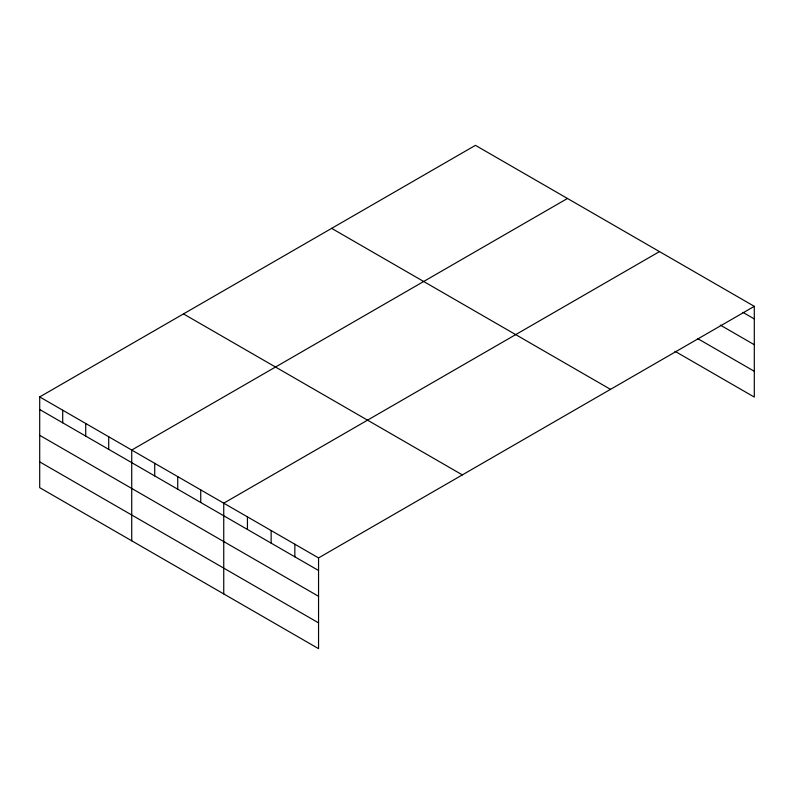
<?xml version="1.0" encoding="UTF-8"?>
<svg xmlns="http://www.w3.org/2000/svg" width="794" height="794" viewBox="0 0 794 794"><rect width="100%" height="100%" fill="white"/><g stroke="black" fill="none" stroke-linecap="round" stroke-linejoin="round"><path stroke-width="1.19" d="M754.3 306.335L475.447 145.342L39.7 396.921L39.7 487.665L318.553 648.658L318.553 557.914L754.3 306.335L754.3 397.079L674.95 351.266M567.472 198.47L131.725 450.049L131.725 540.793M659.486 251.599L223.739 503.178L223.739 593.912M742.966 312.389L754.3 318.93M720.297 325.083L754.3 344.725M697.618 338.562L754.3 371.284M331.654 228.364L610.507 389.358M183.493 313.908L462.346 474.891M39.7 396.921L318.553 557.914M39.7 409.515L318.553 570.509M39.7 435.311L318.553 596.294M39.7 461.87L318.553 622.863M294.852 544.237L294.852 556.832M271.141 530.551L271.141 543.146M247.44 516.864L247.44 529.459M200.733 489.898L200.733 502.493M177.727 476.618L177.727 489.213M154.721 463.329L154.721 475.934M108.718 436.769L108.718 449.364M85.712 423.49L85.712 436.085M62.706 410.21L62.706 422.805"/></g></svg>
